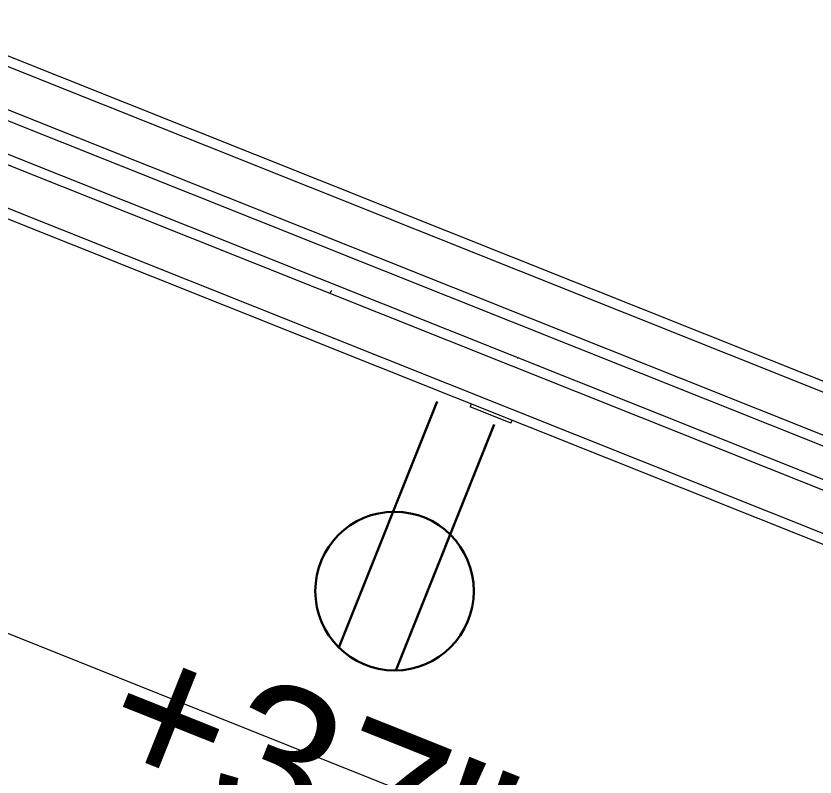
# Model space of a CAD drawing. Header units: inches. Extents: x -13 to 4331, y -638 to 2885.
# Drawn here: x 2802.65 to 2852.53, y 1410.03 to 1457.51 of the extents above; entities that cross this region are included whole.
import ezdxf

# ---------------------------------------------------------------- set-up
doc = ezdxf.new("R2010")
doc.units = ezdxf.units.IN
doc.header["$MEASUREMENT"] = 0
for name, color, linetype, lineweight in [('A-ANNO-NOTE', 131, 'Continuous', 30), ('A-WALL', 113, 'Continuous', 9), ('A-WALL-PATT', 111, 'Continuous', 13), ('E-ELEC-FIXT', 91, 'Continuous', 9), ('I-WALL', 2, 'Continuous', 13), ('Q-CASE', 31, 'Continuous', 9)]:
    doc.layers.add(name, color=color, linetype=linetype, lineweight=lineweight)
doc.styles.add('Swis721 Lt BT', font='swissl.ttf', dxfattribs={"height": 9})
pattern_1 = [(0, (0, 0), (30.72, 7.68), [1.267, -21.773, 1.267, -21.773, -122.88]), (0, (0, 0), (30.72, 7.68), [-46.08, 1.267, -44.813, 1.267, -21.773, -53.76]), (0, (0, 0), (30.72, 7.68), [-115.2, 1.267, -14.093, 1.267, -37.133]), (120, (11.52, 3.84), (-22.011075, 22.7643), [1.267, -21.773, 1.267, -21.773, -122.88]), (120, (11.52, 3.84), (-22.011075, 22.7643), [-46.08, 1.267, -44.813, 1.267, -21.773, -53.76]), (120, (11.52, 3.84), (-22.011075, 22.7643), [-115.2, 1.267, -14.093, 1.267, -37.133]), (240, (15.36, 19.2), (-8.708925, -30.4443), [1.267, -21.773, 1.267, -21.773, -122.88]), (240, (15.36, 19.2), (-8.708925, -30.4443), [-46.08, 1.267, -44.813, 1.267, -21.773, -53.76]), (240, (15.36, 19.2), (-8.708925, -30.4443), [-115.2, 1.267, -14.093, 1.267, -37.133])]

# ---------------------------------------------------------------- blocks, each defined once
blk = doc.blocks.new('Casework 10 - Casework 8-5515891-FIRST FLOOR POWER _ SIGNAL')
at = {"layer": 'Q-CASE'}
blk.add_line((2712.851, 1460.2), (2856.248, 1403.015), dxfattribs=at)
blk = doc.blocks.new('PS - Power Device _Wall Base_ - Duplex-5553968-FIRST FLOOR POWER _ SIGNAL')
at = {"layer": 'E-ELEC-FIXT'}
for p, q in [((2733.535, 1472.2), (2733.466, 1472.026)), ((2736.02, 1471.007), (2733.466, 1472.026)), ((2736.02, 1471.007), (2736.089, 1471.181))]:
    blk.add_line(p, q, dxfattribs=at)

msp = doc.modelspace()

# ---------------------------------------------------------------- hatches: boundary and pattern name
at = {"layer": 'A-WALL-PATT', "lineweight": 9}
h = msp.add_hatch(dxfattribs=at)
h.set_pattern_fill('FP_13', color=256, style=0, pattern_type=2)
h.set_pattern_definition(pattern_1)
h.paths.add_polyline_path([(2877.991, 1417.958), (2878.616, 1418.381), (2720.642, 1481.379), (2720.411, 1480.798), (2875.491, 1418.955)], flags=0)
h = msp.add_hatch(dxfattribs=at)
h.set_pattern_fill('FP_13', color=256, style=0, pattern_type=2)
h.set_pattern_definition(pattern_1)
h.paths.add_polyline_path([(2874.866, 1415.839), (2875.491, 1416.263), (2717.163, 1479.402), (2716.931, 1478.821), (2874.1, 1416.145)], flags=0)
h = msp.add_hatch(dxfattribs=at)
h.set_pattern_fill('FP_13', color=256, style=0, pattern_type=2)
h.set_pattern_definition(pattern_1)
h.paths.add_polyline_path([(2913.917, 1409.764), (2914.159, 1410.34), (2913.342, 1410.666), (2913.111, 1410.086), (2913.342, 1409.993)], flags=0)
h.paths.add_polyline_path([(2912.646, 1410.271), (2912.878, 1410.851), (2764.842, 1469.885), (2764.611, 1469.305), (2911.837, 1410.593)], flags=0)
h = msp.add_hatch(dxfattribs=at)
h.set_pattern_fill('FP_13', color=256, style=0, pattern_type=2)
h.set_pattern_definition(pattern_1)
h.paths.add_polyline_path([(2910.379, 1407.81), (2910.622, 1408.386), (2884.694, 1418.726), (2884.069, 1418.302), (2908.935, 1408.386)], flags=0)
h.paths.add_polyline_path([(2881.264, 1419.421), (2881.889, 1419.845), (2760.782, 1468.14), (2760.55, 1467.56), (2880.895, 1419.568)], flags=0)

# ---------------------------------------------------------------- linework, layer by layer
at = {"layer": 'A-ANNO-NOTE'}
for p, q in [((2828.935, 1433.453), (2822.813, 1418.102)), ((2832.495, 1432.033), (2826.373, 1416.682)), ((2832.495, 1432.033), (2826.373, 1416.682))]:
    msp.add_line(p, q, dxfattribs=at)
msp.add_circle((2826.284, 1421.631), 4.95, dxfattribs=at)
at = {"layer": 'A-WALL', "lineweight": 13}
for p, q in [((2878.692, 1417.678), (2720.411, 1480.798)), ((2876.193, 1415.983), (2717.163, 1479.402)), ((2913.917, 1409.764), (2764.03, 1469.536)), ((2881.889, 1419.845), (2760.782, 1468.14))]:
    msp.add_line(p, q, dxfattribs=at)
at = {"layer": 'I-WALL'}
for p, q in [((2878.616, 1418.381), (2720.642, 1481.379)), ((2716.351, 1479.053), (2874.866, 1415.839)), ((2912.878, 1410.851), (2764.842, 1469.885)), ((2760.55, 1467.56), (2880.563, 1419.701))]:
    msp.add_line(p, q, dxfattribs=at)

# ---------------------------------------------------------------- block references
at = {"layer": 'E-ELEC-FIXT'}
msp.add_blockref('PS - Power Device _Wall Base_ - Duplex-5553968-FIRST FLOOR POWER _ SIGNAL', (97.531, -38.894), dxfattribs=at)
at = {"layer": 'Q-CASE'}
msp.add_blockref('Casework 10 - Casework 8-5515891-FIRST FLOOR POWER _ SIGNAL', (-5.396, -3.454), dxfattribs=at)

# ---------------------------------------------------------------- texts
at = {"layer": 'A-ANNO-NOTE', "lineweight": 9, "insert": (2810.645, 1419.392), "char_height": 9, "width": 33.33, "attachment_point": 1, "rotation": 338.2587, "style": 'Swis721 Lt BT'}
msp.add_mtext('+37"', dxfattribs=at)

doc.saveas('drawing.dxf')
